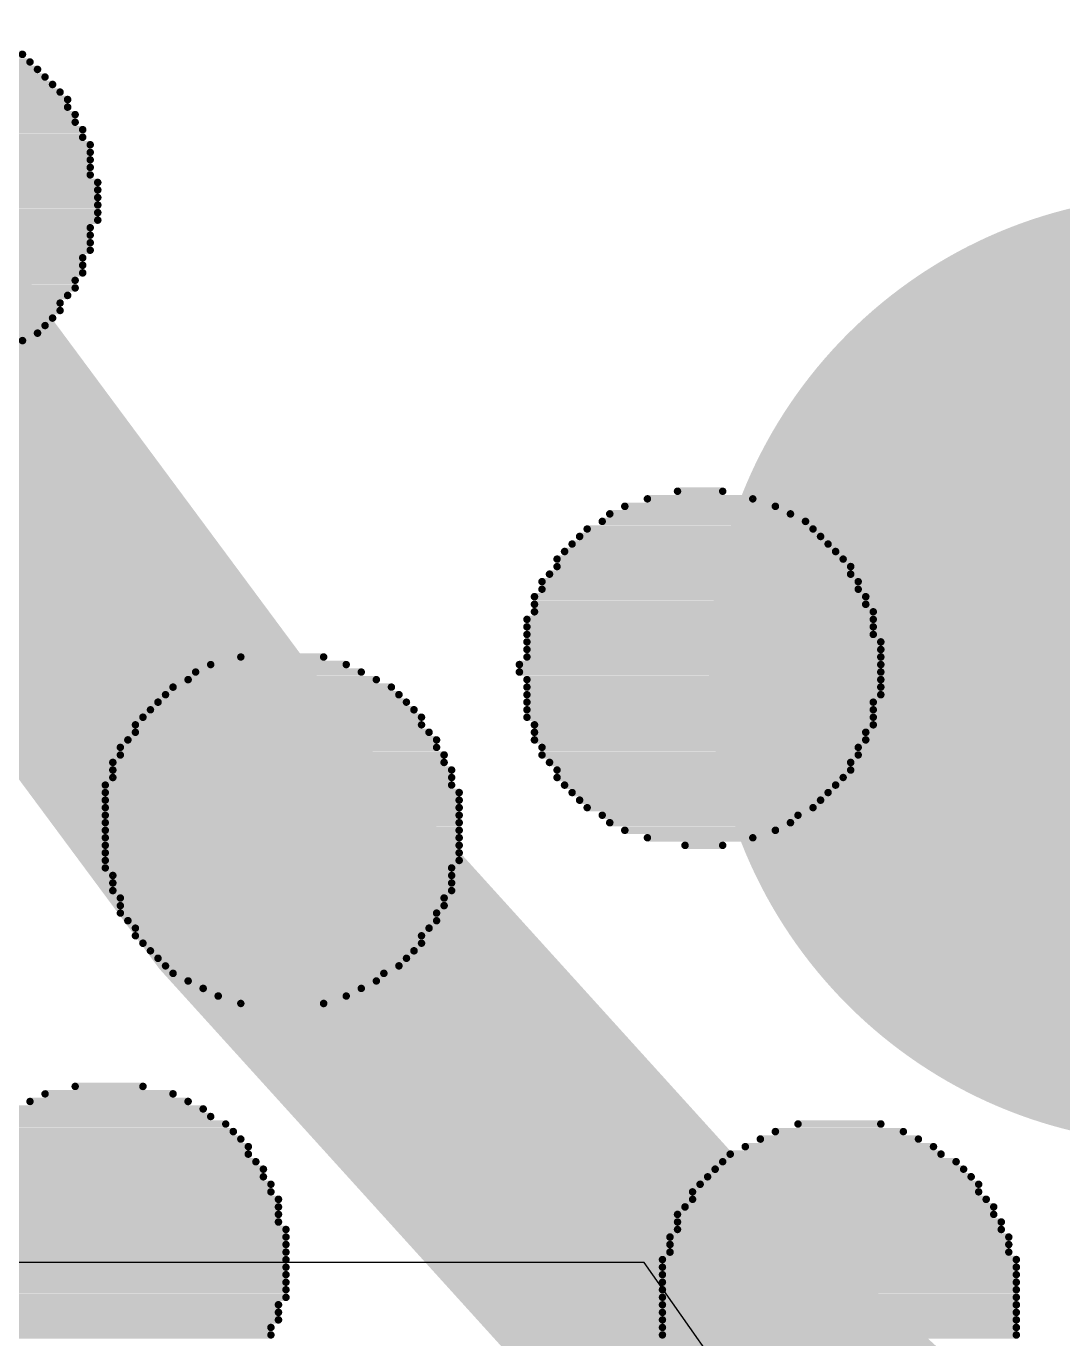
# Model space of a CAD drawing. Header units: inches. Extents: x 0 to 5455, y -5 to 5444.
# Drawn here: x 16.924 to 17.799, y 30.436 to 31.542 of the extents above; entities that cross this region are included whole.
import ezdxf

# ---------------------------------------------------------------- set-up
doc = ezdxf.new("R2010")
doc.units = ezdxf.units.IN
for name, color, linetype in [('Bottom Layer', 5, 'Continuous'), ('Bottom Overlay', 54, 'Continuous'), ('PCBD Notes', 76, 'Continuous'), ('Top Layer', 1, 'Continuous'), ('Via Holes', 16, 'Continuous')]:
    doc.layers.add(name, color=color, linetype=linetype)

# ---------------------------------------------------------------- blocks, each defined once
blk = doc.blocks.new('FIDUCIAL_IPC_7351A_31')
at = {"layer": 'PCBD Notes'}
blk.add_lwpolyline([(5, 0, 0.254, 0.254, 1), (-5, 0, 0.254, 0.254, 1)], format="xyseb", close=True, dxfattribs=at)
blk = doc.blocks.new('5394DE47_A0E8_4329_8464_7791B7C19310_33')
at = {"layer": 'Bottom Overlay'}
for points in [[(4.383, -1.483, 0.00635, 0.00635, 0), (4.0846, -1.483, 0.00635, 0.00635, 0)], [(4.9863, -1.483, 0.00635, 0.00635, 0), (4.7132, -1.483, 0.00635, 0.00635, 0)], [(4.383, -1.4893, 0.00635, 0.00635, 0), (4.0846, -1.4893, 0.00635, 0.00635, 0)], [(4.383, -1.4957, 0.00635, 0.00635, 0), (4.0846, -1.4957, 0.00635, 0.00635, 0)], [(4.9926, -1.4957, 0.00635, 0.00635, 0), (4.7069, -1.4957, 0.00635, 0.00635, 0)], [(4.9926, -1.4893, 0.00635, 0.00635, 0), (4.7132, -1.4893, 0.00635, 0.00635, 0)], [(4.383, -1.502, 0.00635, 0.00635, 0), (4.0846, -1.502, 0.00635, 0.00635, 0)], [(4.9926, -1.502, 0.00635, 0.00635, 0), (4.7069, -1.502, 0.00635, 0.00635, 0)], [(4.383, -1.5084, 0.00635, 0.00635, 0), (4.0846, -1.5084, 0.00635, 0.00635, 0)], [(4.383, -1.5147, 0.00635, 0.00635, 0), (4.0846, -1.5147, 0.00635, 0.00635, 0)], [(4.999, -1.5147, 0.00635, 0.00635, 0), (4.7005, -1.5147, 0.00635, 0.00635, 0)], [(4.9926, -1.5084, 0.00635, 0.00635, 0), (4.7069, -1.5084, 0.00635, 0.00635, 0)], [(4.383, -1.5211, 0.00635, 0.00635, 0), (4.0846, -1.5211, 0.00635, 0.00635, 0)], [(4.383, -1.5274, 0.00635, 0.00635, 0), (4.0846, -1.5274, 0.00635, 0.00635, 0)], [(4.999, -1.5211, 0.00635, 0.00635, 0), (4.7005, -1.5211, 0.00635, 0.00635, 0)], [(4.999, -1.5274, 0.00635, 0.00635, 0), (4.7005, -1.5274, 0.00635, 0.00635, 0)], [(4.383, -1.5338, 0.00635, 0.00635, 0), (4.0846, -1.5338, 0.00635, 0.00635, 0)], [(4.383, -1.5401, 0.00635, 0.00635, 0), (4.0846, -1.5401, 0.00635, 0.00635, 0)], [(4.999, -1.5338, 0.00635, 0.00635, 0), (4.7005, -1.5338, 0.00635, 0.00635, 0)], [(4.999, -1.5401, 0.00635, 0.00635, 0), (4.7005, -1.5401, 0.00635, 0.00635, 0)], [(4.383, -1.5465, 0.00635, 0.00635, 0), (4.0846, -1.5465, 0.00635, 0.00635, 0)], [(4.999, -1.5465, 0.00635, 0.00635, 0), (4.7005, -1.5465, 0.00635, 0.00635, 0)], [(4.3767, -1.5528, 0.00635, 0.00635, 0), (4.0909, -1.5528, 0.00635, 0.00635, 0)], [(4.3767, -1.5592, 0.00635, 0.00635, 0), (4.0909, -1.5592, 0.00635, 0.00635, 0)], [(4.999, -1.5528, 0.00635, 0.00635, 0), (4.7005, -1.5528, 0.00635, 0.00635, 0)], [(4.999, -1.5592, 0.00635, 0.00635, 0), (4.7005, -1.5592, 0.00635, 0.00635, 0)], [(4.3767, -1.5655, 0.00635, 0.00635, 0), (4.0909, -1.5655, 0.00635, 0.00635, 0)], [(4.3703, -1.5719, 0.00635, 0.00635, 0), (4.0973, -1.5719, 0.00635, 0.00635, 0)], [(4.999, -1.5655, 0.00635, 0.00635, 0), (4.7005, -1.5655, 0.00635, 0.00635, 0)], [(4.999, -1.5719, 0.00635, 0.00635, 0), (4.7005, -1.5719, 0.00635, 0.00635, 0)], [(4.3703, -1.5782, 0.00635, 0.00635, 0), (4.0973, -1.5782, 0.00635, 0.00635, 0)], [(4.3703, -1.5846, 0.00635, 0.00635, 0), (4.1036, -1.5846, 0.00635, 0.00635, 0)], [(4.999, -1.5782, 0.00635, 0.00635, 0), (4.7069, -1.5782, 0.00635, 0.00635, 0)], [(4.9926, -1.5846, 0.00635, 0.00635, 0), (4.7069, -1.5846, 0.00635, 0.00635, 0)], [(4.364, -1.5909, 0.00635, 0.00635, 0), (4.1036, -1.5909, 0.00635, 0.00635, 0)], [(4.9926, -1.5909, 0.00635, 0.00635, 0), (4.7069, -1.5909, 0.00635, 0.00635, 0)], [(4.3576, -1.5973, 0.00635, 0.00635, 0), (4.11, -1.5973, 0.00635, 0.00635, 0)], [(4.3576, -1.6036, 0.00635, 0.00635, 0), (4.1163, -1.6036, 0.00635, 0.00635, 0)], [(4.9926, -1.5973, 0.00635, 0.00635, 0), (4.7069, -1.5973, 0.00635, 0.00635, 0)], [(4.9863, -1.6036, 0.00635, 0.00635, 0), (4.7132, -1.6036, 0.00635, 0.00635, 0)], [(4.3513, -1.61, 0.00635, 0.00635, 0), (4.1163, -1.61, 0.00635, 0.00635, 0)], [(4.3449, -1.6163, 0.00635, 0.00635, 0), (4.1227, -1.6163, 0.00635, 0.00635, 0)], [(4.9863, -1.61, 0.00635, 0.00635, 0), (4.7132, -1.61, 0.00635, 0.00635, 0)], [(4.9799, -1.6163, 0.00635, 0.00635, 0), (4.7196, -1.6163, 0.00635, 0.00635, 0)], [(4.3386, -1.6227, 0.00635, 0.00635, 0), (4.129, -1.6227, 0.00635, 0.00635, 0)], [(4.3322, -1.629, 0.00635, 0.00635, 0), (4.1354, -1.629, 0.00635, 0.00635, 0)], [(4.9799, -1.6227, 0.00635, 0.00635, 0), (4.7196, -1.6227, 0.00635, 0.00635, 0)], [(4.9736, -1.629, 0.00635, 0.00635, 0), (4.7259, -1.629, 0.00635, 0.00635, 0)], [(4.3259, -1.6354, 0.00635, 0.00635, 0), (4.1481, -1.6354, 0.00635, 0.00635, 0)], [(4.9736, -1.6354, 0.00635, 0.00635, 0), (4.7323, -1.6354, 0.00635, 0.00635, 0)], [(4.3132, -1.6417, 0.00635, 0.00635, 0), (4.1544, -1.6417, 0.00635, 0.00635, 0)], [(4.3005, -1.6481, 0.00635, 0.00635, 0), (4.1671, -1.6481, 0.00635, 0.00635, 0)], [(4.9672, -1.6417, 0.00635, 0.00635, 0), (4.7323, -1.6417, 0.00635, 0.00635, 0)], [(4.9609, -1.6481, 0.00635, 0.00635, 0), (4.7386, -1.6481, 0.00635, 0.00635, 0)], [(4.2878, -1.6544, 0.00635, 0.00635, 0), (4.1798, -1.6544, 0.00635, 0.00635, 0)], [(4.2687, -1.6608, 0.00635, 0.00635, 0), (4.1989, -1.6608, 0.00635, 0.00635, 0)], [(4.9545, -1.6544, 0.00635, 0.00635, 0), (4.745, -1.6544, 0.00635, 0.00635, 0)], [(4.9482, -1.6608, 0.00635, 0.00635, 0), (4.7513, -1.6608, 0.00635, 0.00635, 0)], [(4.9355, -1.6671, 0.00635, 0.00635, 0), (4.764, -1.6671, 0.00635, 0.00635, 0)], [(4.9291, -1.6735, 0.00635, 0.00635, 0), (4.7704, -1.6735, 0.00635, 0.00635, 0)], [(4.9164, -1.6798, 0.00635, 0.00635, 0), (4.7831, -1.6798, 0.00635, 0.00635, 0)], [(4.9037, -1.6862, 0.00635, 0.00635, 0), (4.7958, -1.6862, 0.00635, 0.00635, 0)], [(4.8783, -1.6925, 0.00635, 0.00635, 0), (4.8212, -1.6925, 0.00635, 0.00635, 0)], [(4.7386, -1.7624, 0.00635, 0.00635, 0), (4.6688, -1.7624, 0.00635, 0.00635, 0)], [(4.7577, -1.7687, 0.00635, 0.00635, 0), (4.6497, -1.7687, 0.00635, 0.00635, 0)], [(4.7831, -1.7814, 0.00635, 0.00635, 0), (4.6243, -1.7814, 0.00635, 0.00635, 0)], [(4.7704, -1.7751, 0.00635, 0.00635, 0), (4.637, -1.7751, 0.00635, 0.00635, 0)], [(4.8021, -1.7941, 0.00635, 0.00635, 0), (4.6053, -1.7941, 0.00635, 0.00635, 0)], [(4.7958, -1.7878, 0.00635, 0.00635, 0), (4.618, -1.7878, 0.00635, 0.00635, 0)], [(4.8085, -1.8005, 0.00635, 0.00635, 0), (4.5989, -1.8005, 0.00635, 0.00635, 0)], [(4.8212, -1.8132, 0.00635, 0.00635, 0), (4.5862, -1.8132, 0.00635, 0.00635, 0)], [(4.8148, -1.8068, 0.00635, 0.00635, 0), (4.5926, -1.8068, 0.00635, 0.00635, 0)], [(4.8275, -1.8259, 0.00635, 0.00635, 0), (4.5799, -1.8259, 0.00635, 0.00635, 0)], [(4.8275, -1.8195, 0.00635, 0.00635, 0), (4.5862, -1.8195, 0.00635, 0.00635, 0)], [(4.8339, -1.8322, 0.00635, 0.00635, 0), (4.5735, -1.8322, 0.00635, 0.00635, 0)], [(4.8402, -1.8386, 0.00635, 0.00635, 0), (4.5735, -1.8386, 0.00635, 0.00635, 0)], [(4.8402, -1.8449, 0.00635, 0.00635, 0), (4.5672, -1.8449, 0.00635, 0.00635, 0)], [(4.8466, -1.8576, 0.00635, 0.00635, 0), (4.5608, -1.8576, 0.00635, 0.00635, 0)], [(4.8402, -1.8513, 0.00635, 0.00635, 0), (4.5672, -1.8513, 0.00635, 0.00635, 0)], [(4.8466, -1.864, 0.00635, 0.00635, 0), (4.5608, -1.864, 0.00635, 0.00635, 0)], [(4.8466, -1.8703, 0.00635, 0.00635, 0), (4.5608, -1.8703, 0.00635, 0.00635, 0)], [(4.8529, -1.883, 0.00635, 0.00635, 0), (4.5545, -1.883, 0.00635, 0.00635, 0)], [(4.8529, -1.8767, 0.00635, 0.00635, 0), (4.5608, -1.8767, 0.00635, 0.00635, 0)], [(4.8529, -1.8894, 0.00635, 0.00635, 0), (4.5545, -1.8894, 0.00635, 0.00635, 0)], [(4.3957, -1.9021, 0.00635, 0.00635, 0), (4.3068, -1.9021, 0.00635, 0.00635, 0)], [(4.364, -1.8957, 0.00635, 0.00635, 0), (4.3322, -1.8957, 0.00635, 0.00635, 0)], [(4.8529, -1.8957, 0.00635, 0.00635, 0), (4.5545, -1.8957, 0.00635, 0.00635, 0)], [(4.8529, -1.9021, 0.00635, 0.00635, 0), (4.5545, -1.9021, 0.00635, 0.00635, 0)], [(4.4275, -1.9148, 0.00635, 0.00635, 0), (4.2751, -1.9148, 0.00635, 0.00635, 0)], [(4.4148, -1.9084, 0.00635, 0.00635, 0), (4.2878, -1.9084, 0.00635, 0.00635, 0)], [(4.8529, -1.9084, 0.00635, 0.00635, 0), (4.5545, -1.9084, 0.00635, 0.00635, 0)], [(4.8529, -1.9148, 0.00635, 0.00635, 0), (4.5545, -1.9148, 0.00635, 0.00635, 0)], [(4.4465, -1.9275, 0.00635, 0.00635, 0), (4.256, -1.9275, 0.00635, 0.00635, 0)], [(4.4338, -1.9211, 0.00635, 0.00635, 0), (4.2687, -1.9211, 0.00635, 0.00635, 0)], [(4.8529, -1.9211, 0.00635, 0.00635, 0), (4.5545, -1.9211, 0.00635, 0.00635, 0)], [(4.8529, -1.9275, 0.00635, 0.00635, 0), (4.5545, -1.9275, 0.00635, 0.00635, 0)], [(4.4529, -1.9338, 0.00635, 0.00635, 0), (4.2497, -1.9338, 0.00635, 0.00635, 0)], [(4.8529, -1.9338, 0.00635, 0.00635, 0), (4.5545, -1.9338, 0.00635, 0.00635, 0)], [(4.4656, -1.9465, 0.00635, 0.00635, 0), (4.237, -1.9465, 0.00635, 0.00635, 0)], [(4.4592, -1.9402, 0.00635, 0.00635, 0), (4.2433, -1.9402, 0.00635, 0.00635, 0)], [(4.8529, -1.9402, 0.00635, 0.00635, 0), (4.5545, -1.9402, 0.00635, 0.00635, 0)], [(4.8529, -1.9465, 0.00635, 0.00635, 0), (4.5608, -1.9465, 0.00635, 0.00635, 0)], [(4.4719, -1.9592, 0.00635, 0.00635, 0), (4.2243, -1.9592, 0.00635, 0.00635, 0)], [(4.4719, -1.9529, 0.00635, 0.00635, 0), (4.2306, -1.9529, 0.00635, 0.00635, 0)], [(4.8466, -1.9529, 0.00635, 0.00635, 0), (4.5608, -1.9529, 0.00635, 0.00635, 0)], [(4.8466, -1.9592, 0.00635, 0.00635, 0), (4.5608, -1.9592, 0.00635, 0.00635, 0)], [(4.4846, -1.9719, 0.00635, 0.00635, 0), (4.2179, -1.9719, 0.00635, 0.00635, 0)], [(4.4783, -1.9656, 0.00635, 0.00635, 0), (4.2243, -1.9656, 0.00635, 0.00635, 0)], [(4.8466, -1.9656, 0.00635, 0.00635, 0), (4.5672, -1.9656, 0.00635, 0.00635, 0)], [(4.8402, -1.9719, 0.00635, 0.00635, 0), (4.5672, -1.9719, 0.00635, 0.00635, 0)], [(4.4846, -1.9783, 0.00635, 0.00635, 0), (4.2179, -1.9783, 0.00635, 0.00635, 0)], [(4.8402, -1.9783, 0.00635, 0.00635, 0), (4.5735, -1.9783, 0.00635, 0.00635, 0)], [(4.491, -1.9846, 0.00635, 0.00635, 0), (4.2116, -1.9846, 0.00635, 0.00635, 0)], [(4.491, -1.991, 0.00635, 0.00635, 0), (4.2116, -1.991, 0.00635, 0.00635, 0)], [(4.8339, -1.9846, 0.00635, 0.00635, 0), (4.5735, -1.9846, 0.00635, 0.00635, 0)], [(4.8275, -1.991, 0.00635, 0.00635, 0), (4.5799, -1.991, 0.00635, 0.00635, 0)], [(4.491, -1.9973, 0.00635, 0.00635, 0), (4.2052, -1.9973, 0.00635, 0.00635, 0)], [(4.4973, -2.0037, 0.00635, 0.00635, 0), (4.2052, -2.0037, 0.00635, 0.00635, 0)], [(4.8275, -1.9973, 0.00635, 0.00635, 0), (4.5862, -1.9973, 0.00635, 0.00635, 0)], [(4.8212, -2.0037, 0.00635, 0.00635, 0), (4.5862, -2.0037, 0.00635, 0.00635, 0)], [(4.4973, -2.01, 0.00635, 0.00635, 0), (4.2052, -2.01, 0.00635, 0.00635, 0)], [(4.4973, -2.0164, 0.00635, 0.00635, 0), (4.2052, -2.0164, 0.00635, 0.00635, 0)], [(4.8148, -2.01, 0.00635, 0.00635, 0), (4.5926, -2.01, 0.00635, 0.00635, 0)], [(4.8085, -2.0164, 0.00635, 0.00635, 0), (4.5989, -2.0164, 0.00635, 0.00635, 0)], [(4.4973, -2.0227, 0.00635, 0.00635, 0), (4.1989, -2.0227, 0.00635, 0.00635, 0)], [(4.8021, -2.0227, 0.00635, 0.00635, 0), (4.6053, -2.0227, 0.00635, 0.00635, 0)], [(4.4973, -2.0291, 0.00635, 0.00635, 0), (4.1989, -2.0291, 0.00635, 0.00635, 0)], [(4.4973, -2.0354, 0.00635, 0.00635, 0), (4.1989, -2.0354, 0.00635, 0.00635, 0)], [(4.7958, -2.0291, 0.00635, 0.00635, 0), (4.6116, -2.0291, 0.00635, 0.00635, 0)], [(4.7831, -2.0354, 0.00635, 0.00635, 0), (4.6243, -2.0354, 0.00635, 0.00635, 0)], [(4.5037, -2.0418, 0.00635, 0.00635, 0), (4.1989, -2.0418, 0.00635, 0.00635, 0)], [(4.5037, -2.0481, 0.00635, 0.00635, 0), (4.1989, -2.0481, 0.00635, 0.00635, 0)], [(4.7767, -2.0418, 0.00635, 0.00635, 0), (4.637, -2.0418, 0.00635, 0.00635, 0)], [(4.764, -2.0481, 0.00635, 0.00635, 0), (4.6497, -2.0481, 0.00635, 0.00635, 0)], [(4.4973, -2.0545, 0.00635, 0.00635, 0), (4.1989, -2.0545, 0.00635, 0.00635, 0)], [(4.4973, -2.0608, 0.00635, 0.00635, 0), (4.1989, -2.0608, 0.00635, 0.00635, 0)], [(4.7386, -2.0545, 0.00635, 0.00635, 0), (4.6688, -2.0545, 0.00635, 0.00635, 0)], [(4.4973, -2.0672, 0.00635, 0.00635, 0), (4.1989, -2.0672, 0.00635, 0.00635, 0)], [(4.4973, -2.0735, 0.00635, 0.00635, 0), (4.2052, -2.0735, 0.00635, 0.00635, 0)], [(4.4973, -2.0799, 0.00635, 0.00635, 0), (4.2052, -2.0799, 0.00635, 0.00635, 0)], [(4.4973, -2.0862, 0.00635, 0.00635, 0), (4.2052, -2.0862, 0.00635, 0.00635, 0)], [(4.491, -2.0926, 0.00635, 0.00635, 0), (4.2052, -2.0926, 0.00635, 0.00635, 0)], [(4.491, -2.0989, 0.00635, 0.00635, 0), (4.2116, -2.0989, 0.00635, 0.00635, 0)], [(4.491, -2.1053, 0.00635, 0.00635, 0), (4.2116, -2.1053, 0.00635, 0.00635, 0)], [(4.4846, -2.1116, 0.00635, 0.00635, 0), (4.2179, -2.1116, 0.00635, 0.00635, 0)], [(4.4846, -2.118, 0.00635, 0.00635, 0), (4.2179, -2.118, 0.00635, 0.00635, 0)], [(4.4783, -2.1243, 0.00635, 0.00635, 0), (4.2243, -2.1243, 0.00635, 0.00635, 0)], [(4.4719, -2.1307, 0.00635, 0.00635, 0), (4.2243, -2.1307, 0.00635, 0.00635, 0)], [(4.4719, -2.137, 0.00635, 0.00635, 0), (4.2306, -2.137, 0.00635, 0.00635, 0)], [(4.4656, -2.1434, 0.00635, 0.00635, 0), (4.237, -2.1434, 0.00635, 0.00635, 0)], [(4.4592, -2.1497, 0.00635, 0.00635, 0), (4.2433, -2.1497, 0.00635, 0.00635, 0)], [(4.4529, -2.1561, 0.00635, 0.00635, 0), (4.2497, -2.1561, 0.00635, 0.00635, 0)], [(4.4465, -2.1624, 0.00635, 0.00635, 0), (4.256, -2.1624, 0.00635, 0.00635, 0)], [(4.4338, -2.1688, 0.00635, 0.00635, 0), (4.2624, -2.1688, 0.00635, 0.00635, 0)], [(4.4275, -2.1751, 0.00635, 0.00635, 0), (4.2751, -2.1751, 0.00635, 0.00635, 0)], [(4.4148, -2.1815, 0.00635, 0.00635, 0), (4.2878, -2.1815, 0.00635, 0.00635, 0)], [(4.3957, -2.1878, 0.00635, 0.00635, 0), (4.3068, -2.1878, 0.00635, 0.00635, 0)], [(4.3703, -2.1942, 0.00635, 0.00635, 0), (4.3322, -2.1942, 0.00635, 0.00635, 0)], [(5.1006, -2.3212, 0.00635, 0.00635, 0), (4.9228, -2.3212, 0.00635, 0.00635, 0)], [(5.1196, -2.3339, 0.00635, 0.00635, 0), (4.9037, -2.3339, 0.00635, 0.00635, 0)], [(5.1133, -2.3275, 0.00635, 0.00635, 0), (4.9101, -2.3275, 0.00635, 0.00635, 0)], [(5.126, -2.3466, 0.00635, 0.00635, 0), (4.891, -2.3466, 0.00635, 0.00635, 0)], [(5.126, -2.3402, 0.00635, 0.00635, 0), (4.8974, -2.3402, 0.00635, 0.00635, 0)], [(5.1387, -2.3593, 0.00635, 0.00635, 0), (4.8847, -2.3593, 0.00635, 0.00635, 0)], [(5.1323, -2.3529, 0.00635, 0.00635, 0), (4.891, -2.3529, 0.00635, 0.00635, 0)], [(5.1387, -2.3656, 0.00635, 0.00635, 0), (4.8783, -2.3656, 0.00635, 0.00635, 0)], [(5.1514, -2.3783, 0.00635, 0.00635, 0), (4.872, -2.3783, 0.00635, 0.00635, 0)], [(5.145, -2.372, 0.00635, 0.00635, 0), (4.8783, -2.372, 0.00635, 0.00635, 0)], [(5.1514, -2.3847, 0.00635, 0.00635, 0), (4.872, -2.3847, 0.00635, 0.00635, 0)], [(5.1514, -2.391, 0.00635, 0.00635, 0), (4.872, -2.391, 0.00635, 0.00635, 0)], [(5.1577, -2.3974, 0.00635, 0.00635, 0), (4.8656, -2.3974, 0.00635, 0.00635, 0)], [(5.1577, -2.4037, 0.00635, 0.00635, 0), (4.8656, -2.4037, 0.00635, 0.00635, 0)], [(5.1577, -2.4101, 0.00635, 0.00635, 0), (4.8656, -2.4101, 0.00635, 0.00635, 0)], [(5.1577, -2.4228, 0.00635, 0.00635, 0), (4.8593, -2.4228, 0.00635, 0.00635, 0)], [(5.1577, -2.4164, 0.00635, 0.00635, 0), (4.8656, -2.4164, 0.00635, 0.00635, 0)], [(5.1641, -2.4291, 0.00635, 0.00635, 0), (4.8593, -2.4291, 0.00635, 0.00635, 0)], [(5.1641, -2.4355, 0.00635, 0.00635, 0), (4.8593, -2.4355, 0.00635, 0.00635, 0)], [(5.1641, -2.4418, 0.00635, 0.00635, 0), (4.8593, -2.4418, 0.00635, 0.00635, 0)], [(5.1641, -2.4482, 0.00635, 0.00635, 0), (4.8593, -2.4482, 0.00635, 0.00635, 0)], [(5.1641, -2.4545, 0.00635, 0.00635, 0), (4.8593, -2.4545, 0.00635, 0.00635, 0)], [(5.1577, -2.4609, 0.00635, 0.00635, 0), (4.8656, -2.4609, 0.00635, 0.00635, 0)], [(5.1577, -2.4672, 0.00635, 0.00635, 0), (4.8656, -2.4672, 0.00635, 0.00635, 0)], [(5.1577, -2.4736, 0.00635, 0.00635, 0), (4.8656, -2.4736, 0.00635, 0.00635, 0)], [(5.1577, -2.4799, 0.00635, 0.00635, 0), (4.8656, -2.4799, 0.00635, 0.00635, 0)], [(5.1514, -2.4863, 0.00635, 0.00635, 0), (4.8656, -2.4863, 0.00635, 0.00635, 0)], [(5.1514, -2.4926, 0.00635, 0.00635, 0), (4.872, -2.4926, 0.00635, 0.00635, 0)], [(5.1514, -2.499, 0.00635, 0.00635, 0), (4.872, -2.499, 0.00635, 0.00635, 0)], [(5.145, -2.5053, 0.00635, 0.00635, 0), (4.8783, -2.5053, 0.00635, 0.00635, 0)], [(5.145, -2.5117, 0.00635, 0.00635, 0), (4.8783, -2.5117, 0.00635, 0.00635, 0)], [(5.1387, -2.518, 0.00635, 0.00635, 0), (4.8847, -2.518, 0.00635, 0.00635, 0)], [(5.1387, -2.5244, 0.00635, 0.00635, 0), (4.8847, -2.5244, 0.00635, 0.00635, 0)], [(5.1323, -2.5307, 0.00635, 0.00635, 0), (4.891, -2.5307, 0.00635, 0.00635, 0)], [(5.126, -2.5371, 0.00635, 0.00635, 0), (4.8974, -2.5371, 0.00635, 0.00635, 0)], [(5.1196, -2.5434, 0.00635, 0.00635, 0), (4.9037, -2.5434, 0.00635, 0.00635, 0)], [(5.1133, -2.5498, 0.00635, 0.00635, 0), (4.9101, -2.5498, 0.00635, 0.00635, 0)], [(5.1069, -2.5561, 0.00635, 0.00635, 0), (4.9164, -2.5561, 0.00635, 0.00635, 0)], [(5.1006, -2.5625, 0.00635, 0.00635, 0), (4.9228, -2.5625, 0.00635, 0.00635, 0)]]:
    blk.add_lwpolyline(points, format="xyseb", dxfattribs=at)
for points in [[(4.083, -1.483, 0.00317, 0.00317, 1), (4.0862, -1.483, 0.00317, 0.00317, 1)], [(4.3815, -1.483, 0.00317, 0.00317, 1), (4.3846, -1.483, 0.00317, 0.00317, 1)], [(4.7117, -1.483, 0.00317, 0.00317, 1), (4.7148, -1.483, 0.00317, 0.00317, 1)], [(4.083, -1.4893, 0.00317, 0.00317, 1), (4.0862, -1.4893, 0.00317, 0.00317, 1)], [(4.083, -1.4957, 0.00317, 0.00317, 1), (4.0862, -1.4957, 0.00317, 0.00317, 1)], [(4.3815, -1.4893, 0.00317, 0.00317, 1), (4.3846, -1.4893, 0.00317, 0.00317, 1)], [(4.3815, -1.4957, 0.00317, 0.00317, 1), (4.3846, -1.4957, 0.00317, 0.00317, 1)], [(4.7053, -1.4957, 0.00317, 0.00317, 1), (4.7085, -1.4957, 0.00317, 0.00317, 1)], [(4.7117, -1.4893, 0.00317, 0.00317, 1), (4.7148, -1.4893, 0.00317, 0.00317, 1)], [(4.083, -1.502, 0.00317, 0.00317, 1), (4.0862, -1.502, 0.00317, 0.00317, 1)], [(4.3815, -1.502, 0.00317, 0.00317, 1), (4.3846, -1.502, 0.00317, 0.00317, 1)], [(4.7053, -1.502, 0.00317, 0.00317, 1), (4.7085, -1.502, 0.00317, 0.00317, 1)], [(4.083, -1.5084, 0.00317, 0.00317, 1), (4.0862, -1.5084, 0.00317, 0.00317, 1)], [(4.083, -1.5147, 0.00317, 0.00317, 1), (4.0862, -1.5147, 0.00317, 0.00317, 1)], [(4.3815, -1.5084, 0.00317, 0.00317, 1), (4.3846, -1.5084, 0.00317, 0.00317, 1)], [(4.3815, -1.5147, 0.00317, 0.00317, 1), (4.3846, -1.5147, 0.00317, 0.00317, 1)], [(4.699, -1.5147, 0.00317, 0.00317, 1), (4.7021, -1.5147, 0.00317, 0.00317, 1)], [(4.7053, -1.5084, 0.00317, 0.00317, 1), (4.7085, -1.5084, 0.00317, 0.00317, 1)], [(4.083, -1.5211, 0.00317, 0.00317, 1), (4.0862, -1.5211, 0.00317, 0.00317, 1)], [(4.083, -1.5274, 0.00317, 0.00317, 1), (4.0862, -1.5274, 0.00317, 0.00317, 1)], [(4.3815, -1.5211, 0.00317, 0.00317, 1), (4.3846, -1.5211, 0.00317, 0.00317, 1)], [(4.3815, -1.5274, 0.00317, 0.00317, 1), (4.3846, -1.5274, 0.00317, 0.00317, 1)], [(4.699, -1.5211, 0.00317, 0.00317, 1), (4.7021, -1.5211, 0.00317, 0.00317, 1)], [(4.699, -1.5274, 0.00317, 0.00317, 1), (4.7021, -1.5274, 0.00317, 0.00317, 1)], [(4.083, -1.5338, 0.00317, 0.00317, 1), (4.0862, -1.5338, 0.00317, 0.00317, 1)], [(4.083, -1.5401, 0.00317, 0.00317, 1), (4.0862, -1.5401, 0.00317, 0.00317, 1)], [(4.3815, -1.5338, 0.00317, 0.00317, 1), (4.3846, -1.5338, 0.00317, 0.00317, 1)], [(4.3815, -1.5401, 0.00317, 0.00317, 1), (4.3846, -1.5401, 0.00317, 0.00317, 1)], [(4.699, -1.5338, 0.00317, 0.00317, 1), (4.7021, -1.5338, 0.00317, 0.00317, 1)], [(4.699, -1.5401, 0.00317, 0.00317, 1), (4.7021, -1.5401, 0.00317, 0.00317, 1)], [(4.083, -1.5465, 0.00317, 0.00317, 1), (4.0862, -1.5465, 0.00317, 0.00317, 1)], [(4.3815, -1.5465, 0.00317, 0.00317, 1), (4.3846, -1.5465, 0.00317, 0.00317, 1)], [(4.699, -1.5465, 0.00317, 0.00317, 1), (4.7021, -1.5465, 0.00317, 0.00317, 1)], [(4.0894, -1.5528, 0.00317, 0.00317, 1), (4.0925, -1.5528, 0.00317, 0.00317, 1)], [(4.0894, -1.5592, 0.00317, 0.00317, 1), (4.0925, -1.5592, 0.00317, 0.00317, 1)], [(4.3751, -1.5528, 0.00317, 0.00317, 1), (4.3783, -1.5528, 0.00317, 0.00317, 1)], [(4.3751, -1.5592, 0.00317, 0.00317, 1), (4.3783, -1.5592, 0.00317, 0.00317, 1)], [(4.699, -1.5528, 0.00317, 0.00317, 1), (4.7021, -1.5528, 0.00317, 0.00317, 1)], [(4.699, -1.5592, 0.00317, 0.00317, 1), (4.7021, -1.5592, 0.00317, 0.00317, 1)], [(4.0894, -1.5655, 0.00317, 0.00317, 1), (4.0925, -1.5655, 0.00317, 0.00317, 1)], [(4.0957, -1.5719, 0.00317, 0.00317, 1), (4.0989, -1.5719, 0.00317, 0.00317, 1)], [(4.3688, -1.5719, 0.00317, 0.00317, 1), (4.3719, -1.5719, 0.00317, 0.00317, 1)], [(4.3751, -1.5655, 0.00317, 0.00317, 1), (4.3783, -1.5655, 0.00317, 0.00317, 1)], [(4.699, -1.5655, 0.00317, 0.00317, 1), (4.7021, -1.5655, 0.00317, 0.00317, 1)], [(4.699, -1.5719, 0.00317, 0.00317, 1), (4.7021, -1.5719, 0.00317, 0.00317, 1)], [(4.0957, -1.5782, 0.00317, 0.00317, 1), (4.0989, -1.5782, 0.00317, 0.00317, 1)], [(4.1021, -1.5846, 0.00317, 0.00317, 1), (4.1052, -1.5846, 0.00317, 0.00317, 1)], [(4.3688, -1.5782, 0.00317, 0.00317, 1), (4.3719, -1.5782, 0.00317, 0.00317, 1)], [(4.3688, -1.5846, 0.00317, 0.00317, 1), (4.3719, -1.5846, 0.00317, 0.00317, 1)], [(4.7053, -1.5782, 0.00317, 0.00317, 1), (4.7085, -1.5782, 0.00317, 0.00317, 1)], [(4.7053, -1.5846, 0.00317, 0.00317, 1), (4.7085, -1.5846, 0.00317, 0.00317, 1)], [(4.1021, -1.5909, 0.00317, 0.00317, 1), (4.1052, -1.5909, 0.00317, 0.00317, 1)], [(4.3624, -1.5909, 0.00317, 0.00317, 1), (4.3656, -1.5909, 0.00317, 0.00317, 1)], [(4.7053, -1.5909, 0.00317, 0.00317, 1), (4.7085, -1.5909, 0.00317, 0.00317, 1)], [(4.1084, -1.5973, 0.00317, 0.00317, 1), (4.1116, -1.5973, 0.00317, 0.00317, 1)], [(4.1148, -1.6036, 0.00317, 0.00317, 1), (4.1179, -1.6036, 0.00317, 0.00317, 1)], [(4.3561, -1.5973, 0.00317, 0.00317, 1), (4.3592, -1.5973, 0.00317, 0.00317, 1)], [(4.3561, -1.6036, 0.00317, 0.00317, 1), (4.3592, -1.6036, 0.00317, 0.00317, 1)], [(4.7053, -1.5973, 0.00317, 0.00317, 1), (4.7085, -1.5973, 0.00317, 0.00317, 1)], [(4.7117, -1.6036, 0.00317, 0.00317, 1), (4.7148, -1.6036, 0.00317, 0.00317, 1)], [(4.1148, -1.61, 0.00317, 0.00317, 1), (4.1179, -1.61, 0.00317, 0.00317, 1)], [(4.1211, -1.6163, 0.00317, 0.00317, 1), (4.1243, -1.6163, 0.00317, 0.00317, 1)], [(4.3434, -1.6163, 0.00317, 0.00317, 1), (4.3465, -1.6163, 0.00317, 0.00317, 1)], [(4.3497, -1.61, 0.00317, 0.00317, 1), (4.3529, -1.61, 0.00317, 0.00317, 1)], [(4.7117, -1.61, 0.00317, 0.00317, 1), (4.7148, -1.61, 0.00317, 0.00317, 1)], [(4.718, -1.6163, 0.00317, 0.00317, 1), (4.7212, -1.6163, 0.00317, 0.00317, 1)], [(4.1275, -1.6227, 0.00317, 0.00317, 1), (4.1306, -1.6227, 0.00317, 0.00317, 1)], [(4.1338, -1.629, 0.00317, 0.00317, 1), (4.137, -1.629, 0.00317, 0.00317, 1)], [(4.3307, -1.629, 0.00317, 0.00317, 1), (4.3338, -1.629, 0.00317, 0.00317, 1)], [(4.337, -1.6227, 0.00317, 0.00317, 1), (4.3402, -1.6227, 0.00317, 0.00317, 1)], [(4.718, -1.6227, 0.00317, 0.00317, 1), (4.7212, -1.6227, 0.00317, 0.00317, 1)], [(4.7244, -1.629, 0.00317, 0.00317, 1), (4.7275, -1.629, 0.00317, 0.00317, 1)], [(4.1465, -1.6354, 0.00317, 0.00317, 1), (4.1497, -1.6354, 0.00317, 0.00317, 1)], [(4.3243, -1.6354, 0.00317, 0.00317, 1), (4.3275, -1.6354, 0.00317, 0.00317, 1)], [(4.7307, -1.6354, 0.00317, 0.00317, 1), (4.7339, -1.6354, 0.00317, 0.00317, 1)], [(4.1529, -1.6417, 0.00317, 0.00317, 1), (4.156, -1.6417, 0.00317, 0.00317, 1)], [(4.1656, -1.6481, 0.00317, 0.00317, 1), (4.1687, -1.6481, 0.00317, 0.00317, 1)], [(4.2989, -1.6481, 0.00317, 0.00317, 1), (4.3021, -1.6481, 0.00317, 0.00317, 1)], [(4.3116, -1.6417, 0.00317, 0.00317, 1), (4.3148, -1.6417, 0.00317, 0.00317, 1)], [(4.7307, -1.6417, 0.00317, 0.00317, 1), (4.7339, -1.6417, 0.00317, 0.00317, 1)], [(4.7371, -1.6481, 0.00317, 0.00317, 1), (4.7402, -1.6481, 0.00317, 0.00317, 1)], [(4.1783, -1.6544, 0.00317, 0.00317, 1), (4.1814, -1.6544, 0.00317, 0.00317, 1)], [(4.1973, -1.6608, 0.00317, 0.00317, 1), (4.2005, -1.6608, 0.00317, 0.00317, 1)], [(4.2672, -1.6608, 0.00317, 0.00317, 1), (4.2703, -1.6608, 0.00317, 0.00317, 1)], [(4.2862, -1.6544, 0.00317, 0.00317, 1), (4.2894, -1.6544, 0.00317, 0.00317, 1)], [(4.7434, -1.6544, 0.00317, 0.00317, 1), (4.7466, -1.6544, 0.00317, 0.00317, 1)], [(4.7498, -1.6608, 0.00317, 0.00317, 1), (4.7529, -1.6608, 0.00317, 0.00317, 1)], [(4.7625, -1.6671, 0.00317, 0.00317, 1), (4.7656, -1.6671, 0.00317, 0.00317, 1)], [(4.7688, -1.6735, 0.00317, 0.00317, 1), (4.772, -1.6735, 0.00317, 0.00317, 1)], [(4.7815, -1.6798, 0.00317, 0.00317, 1), (4.7847, -1.6798, 0.00317, 0.00317, 1)], [(4.9149, -1.6798, 0.00317, 0.00317, 1), (4.918, -1.6798, 0.00317, 0.00317, 1)], [(4.7942, -1.6862, 0.00317, 0.00317, 1), (4.7974, -1.6862, 0.00317, 0.00317, 1)], [(4.8196, -1.6925, 0.00317, 0.00317, 1), (4.8228, -1.6925, 0.00317, 0.00317, 1)], [(4.8768, -1.6925, 0.00317, 0.00317, 1), (4.8799, -1.6925, 0.00317, 0.00317, 1)], [(4.9022, -1.6862, 0.00317, 0.00317, 1), (4.9053, -1.6862, 0.00317, 0.00317, 1)], [(4.6672, -1.7624, 0.00317, 0.00317, 1), (4.6704, -1.7624, 0.00317, 0.00317, 1)], [(4.7371, -1.7624, 0.00317, 0.00317, 1), (4.7402, -1.7624, 0.00317, 0.00317, 1)], [(4.6482, -1.7687, 0.00317, 0.00317, 1), (4.6513, -1.7687, 0.00317, 0.00317, 1)], [(4.7561, -1.7687, 0.00317, 0.00317, 1), (4.7593, -1.7687, 0.00317, 0.00317, 1)], [(4.6228, -1.7814, 0.00317, 0.00317, 1), (4.6259, -1.7814, 0.00317, 0.00317, 1)], [(4.6355, -1.7751, 0.00317, 0.00317, 1), (4.6386, -1.7751, 0.00317, 0.00317, 1)], [(4.7688, -1.7751, 0.00317, 0.00317, 1), (4.772, -1.7751, 0.00317, 0.00317, 1)], [(4.7815, -1.7814, 0.00317, 0.00317, 1), (4.7847, -1.7814, 0.00317, 0.00317, 1)], [(4.6037, -1.7941, 0.00317, 0.00317, 1), (4.6069, -1.7941, 0.00317, 0.00317, 1)], [(4.6164, -1.7878, 0.00317, 0.00317, 1), (4.6196, -1.7878, 0.00317, 0.00317, 1)], [(4.7942, -1.7878, 0.00317, 0.00317, 1), (4.7974, -1.7878, 0.00317, 0.00317, 1)], [(4.8006, -1.7941, 0.00317, 0.00317, 1), (4.8037, -1.7941, 0.00317, 0.00317, 1)], [(4.5974, -1.8005, 0.00317, 0.00317, 1), (4.6005, -1.8005, 0.00317, 0.00317, 1)], [(4.8069, -1.8005, 0.00317, 0.00317, 1), (4.8101, -1.8005, 0.00317, 0.00317, 1)], [(4.5847, -1.8132, 0.00317, 0.00317, 1), (4.5878, -1.8132, 0.00317, 0.00317, 1)], [(4.591, -1.8068, 0.00317, 0.00317, 1), (4.5942, -1.8068, 0.00317, 0.00317, 1)], [(4.8133, -1.8068, 0.00317, 0.00317, 1), (4.8164, -1.8068, 0.00317, 0.00317, 1)], [(4.8196, -1.8132, 0.00317, 0.00317, 1), (4.8228, -1.8132, 0.00317, 0.00317, 1)], [(4.5783, -1.8259, 0.00317, 0.00317, 1), (4.5815, -1.8259, 0.00317, 0.00317, 1)], [(4.5847, -1.8195, 0.00317, 0.00317, 1), (4.5878, -1.8195, 0.00317, 0.00317, 1)], [(4.826, -1.8195, 0.00317, 0.00317, 1), (4.8291, -1.8195, 0.00317, 0.00317, 1)], [(4.826, -1.8259, 0.00317, 0.00317, 1), (4.8291, -1.8259, 0.00317, 0.00317, 1)], [(4.572, -1.8322, 0.00317, 0.00317, 1), (4.5751, -1.8322, 0.00317, 0.00317, 1)], [(4.572, -1.8386, 0.00317, 0.00317, 1), (4.5751, -1.8386, 0.00317, 0.00317, 1)], [(4.8323, -1.8322, 0.00317, 0.00317, 1), (4.8355, -1.8322, 0.00317, 0.00317, 1)], [(4.8387, -1.8386, 0.00317, 0.00317, 1), (4.8418, -1.8386, 0.00317, 0.00317, 1)], [(4.5656, -1.8449, 0.00317, 0.00317, 1), (4.5688, -1.8449, 0.00317, 0.00317, 1)], [(4.8387, -1.8449, 0.00317, 0.00317, 1), (4.8418, -1.8449, 0.00317, 0.00317, 1)], [(4.5593, -1.8576, 0.00317, 0.00317, 1), (4.5624, -1.8576, 0.00317, 0.00317, 1)], [(4.5656, -1.8513, 0.00317, 0.00317, 1), (4.5688, -1.8513, 0.00317, 0.00317, 1)], [(4.8387, -1.8513, 0.00317, 0.00317, 1), (4.8418, -1.8513, 0.00317, 0.00317, 1)], [(4.845, -1.8576, 0.00317, 0.00317, 1), (4.8482, -1.8576, 0.00317, 0.00317, 1)], [(4.5593, -1.864, 0.00317, 0.00317, 1), (4.5624, -1.864, 0.00317, 0.00317, 1)], [(4.5593, -1.8703, 0.00317, 0.00317, 1), (4.5624, -1.8703, 0.00317, 0.00317, 1)], [(4.845, -1.864, 0.00317, 0.00317, 1), (4.8482, -1.864, 0.00317, 0.00317, 1)], [(4.845, -1.8703, 0.00317, 0.00317, 1), (4.8482, -1.8703, 0.00317, 0.00317, 1)], [(4.5529, -1.883, 0.00317, 0.00317, 1), (4.5561, -1.883, 0.00317, 0.00317, 1)], [(4.5593, -1.8767, 0.00317, 0.00317, 1), (4.5624, -1.8767, 0.00317, 0.00317, 1)], [(4.8514, -1.8767, 0.00317, 0.00317, 1), (4.8545, -1.8767, 0.00317, 0.00317, 1)], [(4.8514, -1.883, 0.00317, 0.00317, 1), (4.8545, -1.883, 0.00317, 0.00317, 1)], [(4.5529, -1.8894, 0.00317, 0.00317, 1), (4.5561, -1.8894, 0.00317, 0.00317, 1)], [(4.8514, -1.8894, 0.00317, 0.00317, 1), (4.8545, -1.8894, 0.00317, 0.00317, 1)], [(4.3053, -1.9021, 0.00317, 0.00317, 1), (4.3084, -1.9021, 0.00317, 0.00317, 1)], [(4.3307, -1.8957, 0.00317, 0.00317, 1), (4.3338, -1.8957, 0.00317, 0.00317, 1)], [(4.3624, -1.8957, 0.00317, 0.00317, 1), (4.3656, -1.8957, 0.00317, 0.00317, 1)], [(4.3942, -1.9021, 0.00317, 0.00317, 1), (4.3973, -1.9021, 0.00317, 0.00317, 1)], [(4.5529, -1.8957, 0.00317, 0.00317, 1), (4.5561, -1.8957, 0.00317, 0.00317, 1)], [(4.5529, -1.9021, 0.00317, 0.00317, 1), (4.5561, -1.9021, 0.00317, 0.00317, 1)], [(4.8514, -1.8957, 0.00317, 0.00317, 1), (4.8545, -1.8957, 0.00317, 0.00317, 1)], [(4.8514, -1.9021, 0.00317, 0.00317, 1), (4.8545, -1.9021, 0.00317, 0.00317, 1)], [(4.2735, -1.9148, 0.00317, 0.00317, 1), (4.2767, -1.9148, 0.00317, 0.00317, 1)], [(4.2862, -1.9084, 0.00317, 0.00317, 1), (4.2894, -1.9084, 0.00317, 0.00317, 1)], [(4.4132, -1.9084, 0.00317, 0.00317, 1), (4.4164, -1.9084, 0.00317, 0.00317, 1)], [(4.4259, -1.9148, 0.00317, 0.00317, 1), (4.4291, -1.9148, 0.00317, 0.00317, 1)], [(4.5529, -1.9084, 0.00317, 0.00317, 1), (4.5561, -1.9084, 0.00317, 0.00317, 1)], [(4.5529, -1.9148, 0.00317, 0.00317, 1), (4.5561, -1.9148, 0.00317, 0.00317, 1)], [(4.8514, -1.9084, 0.00317, 0.00317, 1), (4.8545, -1.9084, 0.00317, 0.00317, 1)], [(4.8514, -1.9148, 0.00317, 0.00317, 1), (4.8545, -1.9148, 0.00317, 0.00317, 1)], [(4.2545, -1.9275, 0.00317, 0.00317, 1), (4.2576, -1.9275, 0.00317, 0.00317, 1)], [(4.2672, -1.9211, 0.00317, 0.00317, 1), (4.2703, -1.9211, 0.00317, 0.00317, 1)], [(4.4323, -1.9211, 0.00317, 0.00317, 1), (4.4354, -1.9211, 0.00317, 0.00317, 1)], [(4.445, -1.9275, 0.00317, 0.00317, 1), (4.4481, -1.9275, 0.00317, 0.00317, 1)], [(4.5529, -1.9211, 0.00317, 0.00317, 1), (4.5561, -1.9211, 0.00317, 0.00317, 1)], [(4.5529, -1.9275, 0.00317, 0.00317, 1), (4.5561, -1.9275, 0.00317, 0.00317, 1)], [(4.8514, -1.9211, 0.00317, 0.00317, 1), (4.8545, -1.9211, 0.00317, 0.00317, 1)], [(4.8514, -1.9275, 0.00317, 0.00317, 1), (4.8545, -1.9275, 0.00317, 0.00317, 1)], [(4.2481, -1.9338, 0.00317, 0.00317, 1), (4.2513, -1.9338, 0.00317, 0.00317, 1)], [(4.4513, -1.9338, 0.00317, 0.00317, 1), (4.4545, -1.9338, 0.00317, 0.00317, 1)], [(4.5529, -1.9338, 0.00317, 0.00317, 1), (4.5561, -1.9338, 0.00317, 0.00317, 1)], [(4.8514, -1.9338, 0.00317, 0.00317, 1), (4.8545, -1.9338, 0.00317, 0.00317, 1)], [(4.2354, -1.9465, 0.00317, 0.00317, 1), (4.2386, -1.9465, 0.00317, 0.00317, 1)], [(4.2418, -1.9402, 0.00317, 0.00317, 1), (4.2449, -1.9402, 0.00317, 0.00317, 1)], [(4.4577, -1.9402, 0.00317, 0.00317, 1), (4.4608, -1.9402, 0.00317, 0.00317, 1)], [(4.464, -1.9465, 0.00317, 0.00317, 1), (4.4672, -1.9465, 0.00317, 0.00317, 1)], [(4.5529, -1.9402, 0.00317, 0.00317, 1), (4.5561, -1.9402, 0.00317, 0.00317, 1)], [(4.5593, -1.9465, 0.00317, 0.00317, 1), (4.5624, -1.9465, 0.00317, 0.00317, 1)], [(4.8514, -1.9402, 0.00317, 0.00317, 1), (4.8545, -1.9402, 0.00317, 0.00317, 1)], [(4.8514, -1.9465, 0.00317, 0.00317, 1), (4.8545, -1.9465, 0.00317, 0.00317, 1)], [(4.2227, -1.9592, 0.00317, 0.00317, 1), (4.2259, -1.9592, 0.00317, 0.00317, 1)], [(4.2291, -1.9529, 0.00317, 0.00317, 1), (4.2322, -1.9529, 0.00317, 0.00317, 1)], [(4.4704, -1.9529, 0.00317, 0.00317, 1), (4.4735, -1.9529, 0.00317, 0.00317, 1)], [(4.4704, -1.9592, 0.00317, 0.00317, 1), (4.4735, -1.9592, 0.00317, 0.00317, 1)], [(4.5593, -1.9529, 0.00317, 0.00317, 1), (4.5624, -1.9529, 0.00317, 0.00317, 1)], [(4.5593, -1.9592, 0.00317, 0.00317, 1), (4.5624, -1.9592, 0.00317, 0.00317, 1)], [(4.845, -1.9529, 0.00317, 0.00317, 1), (4.8482, -1.9529, 0.00317, 0.00317, 1)], [(4.845, -1.9592, 0.00317, 0.00317, 1), (4.8482, -1.9592, 0.00317, 0.00317, 1)], [(4.2164, -1.9719, 0.00317, 0.00317, 1), (4.2195, -1.9719, 0.00317, 0.00317, 1)], [(4.2227, -1.9656, 0.00317, 0.00317, 1), (4.2259, -1.9656, 0.00317, 0.00317, 1)], [(4.4767, -1.9656, 0.00317, 0.00317, 1), (4.4799, -1.9656, 0.00317, 0.00317, 1)], [(4.4831, -1.9719, 0.00317, 0.00317, 1), (4.4862, -1.9719, 0.00317, 0.00317, 1)], [(4.5656, -1.9656, 0.00317, 0.00317, 1), (4.5688, -1.9656, 0.00317, 0.00317, 1)], [(4.5656, -1.9719, 0.00317, 0.00317, 1), (4.5688, -1.9719, 0.00317, 0.00317, 1)], [(4.8387, -1.9719, 0.00317, 0.00317, 1), (4.8418, -1.9719, 0.00317, 0.00317, 1)], [(4.845, -1.9656, 0.00317, 0.00317, 1), (4.8482, -1.9656, 0.00317, 0.00317, 1)], [(4.2164, -1.9783, 0.00317, 0.00317, 1), (4.2195, -1.9783, 0.00317, 0.00317, 1)], [(4.4831, -1.9783, 0.00317, 0.00317, 1), (4.4862, -1.9783, 0.00317, 0.00317, 1)], [(4.572, -1.9783, 0.00317, 0.00317, 1), (4.5751, -1.9783, 0.00317, 0.00317, 1)], [(4.8387, -1.9783, 0.00317, 0.00317, 1), (4.8418, -1.9783, 0.00317, 0.00317, 1)], [(4.21, -1.9846, 0.00317, 0.00317, 1), (4.2132, -1.9846, 0.00317, 0.00317, 1)], [(4.21, -1.991, 0.00317, 0.00317, 1), (4.2132, -1.991, 0.00317, 0.00317, 1)], [(4.4894, -1.9846, 0.00317, 0.00317, 1), (4.4926, -1.9846, 0.00317, 0.00317, 1)], [(4.4894, -1.991, 0.00317, 0.00317, 1), (4.4926, -1.991, 0.00317, 0.00317, 1)], [(4.572, -1.9846, 0.00317, 0.00317, 1), (4.5751, -1.9846, 0.00317, 0.00317, 1)], [(4.5783, -1.991, 0.00317, 0.00317, 1), (4.5815, -1.991, 0.00317, 0.00317, 1)], [(4.826, -1.991, 0.00317, 0.00317, 1), (4.8291, -1.991, 0.00317, 0.00317, 1)], [(4.8323, -1.9846, 0.00317, 0.00317, 1), (4.8355, -1.9846, 0.00317, 0.00317, 1)], [(4.2037, -1.9973, 0.00317, 0.00317, 1), (4.2068, -1.9973, 0.00317, 0.00317, 1)], [(4.2037, -2.0037, 0.00317, 0.00317, 1), (4.2068, -2.0037, 0.00317, 0.00317, 1)], [(4.4894, -1.9973, 0.00317, 0.00317, 1), (4.4926, -1.9973, 0.00317, 0.00317, 1)], [(4.4958, -2.0037, 0.00317, 0.00317, 1), (4.4989, -2.0037, 0.00317, 0.00317, 1)], [(4.5847, -1.9973, 0.00317, 0.00317, 1), (4.5878, -1.9973, 0.00317, 0.00317, 1)], [(4.5847, -2.0037, 0.00317, 0.00317, 1), (4.5878, -2.0037, 0.00317, 0.00317, 1)], [(4.8196, -2.0037, 0.00317, 0.00317, 1), (4.8228, -2.0037, 0.00317, 0.00317, 1)], [(4.826, -1.9973, 0.00317, 0.00317, 1), (4.8291, -1.9973, 0.00317, 0.00317, 1)], [(4.2037, -2.01, 0.00317, 0.00317, 1), (4.2068, -2.01, 0.00317, 0.00317, 1)], [(4.2037, -2.0164, 0.00317, 0.00317, 1), (4.2068, -2.0164, 0.00317, 0.00317, 1)], [(4.4958, -2.01, 0.00317, 0.00317, 1), (4.4989, -2.01, 0.00317, 0.00317, 1)], [(4.4958, -2.0164, 0.00317, 0.00317, 1), (4.4989, -2.0164, 0.00317, 0.00317, 1)], [(4.591, -2.01, 0.00317, 0.00317, 1), (4.5942, -2.01, 0.00317, 0.00317, 1)], [(4.5974, -2.0164, 0.00317, 0.00317, 1), (4.6005, -2.0164, 0.00317, 0.00317, 1)], [(4.8069, -2.0164, 0.00317, 0.00317, 1), (4.8101, -2.0164, 0.00317, 0.00317, 1)], [(4.8133, -2.01, 0.00317, 0.00317, 1), (4.8164, -2.01, 0.00317, 0.00317, 1)], [(4.1973, -2.0227, 0.00317, 0.00317, 1), (4.2005, -2.0227, 0.00317, 0.00317, 1)], [(4.4958, -2.0227, 0.00317, 0.00317, 1), (4.4989, -2.0227, 0.00317, 0.00317, 1)], [(4.6037, -2.0227, 0.00317, 0.00317, 1), (4.6069, -2.0227, 0.00317, 0.00317, 1)], [(4.8006, -2.0227, 0.00317, 0.00317, 1), (4.8037, -2.0227, 0.00317, 0.00317, 1)], [(4.1973, -2.0291, 0.00317, 0.00317, 1), (4.2005, -2.0291, 0.00317, 0.00317, 1)], [(4.1973, -2.0354, 0.00317, 0.00317, 1), (4.2005, -2.0354, 0.00317, 0.00317, 1)], [(4.4958, -2.0291, 0.00317, 0.00317, 1), (4.4989, -2.0291, 0.00317, 0.00317, 1)], [(4.4958, -2.0354, 0.00317, 0.00317, 1), (4.4989, -2.0354, 0.00317, 0.00317, 1)], [(4.6101, -2.0291, 0.00317, 0.00317, 1), (4.6132, -2.0291, 0.00317, 0.00317, 1)], [(4.6228, -2.0354, 0.00317, 0.00317, 1), (4.6259, -2.0354, 0.00317, 0.00317, 1)], [(4.7815, -2.0354, 0.00317, 0.00317, 1), (4.7847, -2.0354, 0.00317, 0.00317, 1)], [(4.7942, -2.0291, 0.00317, 0.00317, 1), (4.7974, -2.0291, 0.00317, 0.00317, 1)], [(4.1973, -2.0418, 0.00317, 0.00317, 1), (4.2005, -2.0418, 0.00317, 0.00317, 1)], [(4.1973, -2.0481, 0.00317, 0.00317, 1), (4.2005, -2.0481, 0.00317, 0.00317, 1)], [(4.5021, -2.0418, 0.00317, 0.00317, 1), (4.5053, -2.0418, 0.00317, 0.00317, 1)], [(4.5021, -2.0481, 0.00317, 0.00317, 1), (4.5053, -2.0481, 0.00317, 0.00317, 1)], [(4.6355, -2.0418, 0.00317, 0.00317, 1), (4.6386, -2.0418, 0.00317, 0.00317, 1)], [(4.6482, -2.0481, 0.00317, 0.00317, 1), (4.6513, -2.0481, 0.00317, 0.00317, 1)], [(4.7625, -2.0481, 0.00317, 0.00317, 1), (4.7656, -2.0481, 0.00317, 0.00317, 1)], [(4.7752, -2.0418, 0.00317, 0.00317, 1), (4.7783, -2.0418, 0.00317, 0.00317, 1)], [(4.1973, -2.0545, 0.00317, 0.00317, 1), (4.2005, -2.0545, 0.00317, 0.00317, 1)], [(4.1973, -2.0608, 0.00317, 0.00317, 1), (4.2005, -2.0608, 0.00317, 0.00317, 1)], [(4.4958, -2.0545, 0.00317, 0.00317, 1), (4.4989, -2.0545, 0.00317, 0.00317, 1)], [(4.4958, -2.0608, 0.00317, 0.00317, 1), (4.4989, -2.0608, 0.00317, 0.00317, 1)], [(4.6672, -2.0545, 0.00317, 0.00317, 1), (4.6704, -2.0545, 0.00317, 0.00317, 1)], [(4.7371, -2.0545, 0.00317, 0.00317, 1), (4.7402, -2.0545, 0.00317, 0.00317, 1)], [(4.1973, -2.0672, 0.00317, 0.00317, 1), (4.2005, -2.0672, 0.00317, 0.00317, 1)], [(4.4958, -2.0672, 0.00317, 0.00317, 1), (4.4989, -2.0672, 0.00317, 0.00317, 1)], [(4.2037, -2.0735, 0.00317, 0.00317, 1), (4.2068, -2.0735, 0.00317, 0.00317, 1)], [(4.2037, -2.0799, 0.00317, 0.00317, 1), (4.2068, -2.0799, 0.00317, 0.00317, 1)], [(4.4958, -2.0735, 0.00317, 0.00317, 1), (4.4989, -2.0735, 0.00317, 0.00317, 1)], [(4.4958, -2.0799, 0.00317, 0.00317, 1), (4.4989, -2.0799, 0.00317, 0.00317, 1)], [(4.2037, -2.0862, 0.00317, 0.00317, 1), (4.2068, -2.0862, 0.00317, 0.00317, 1)], [(4.2037, -2.0926, 0.00317, 0.00317, 1), (4.2068, -2.0926, 0.00317, 0.00317, 1)], [(4.4894, -2.0926, 0.00317, 0.00317, 1), (4.4926, -2.0926, 0.00317, 0.00317, 1)], [(4.4958, -2.0862, 0.00317, 0.00317, 1), (4.4989, -2.0862, 0.00317, 0.00317, 1)], [(4.21, -2.0989, 0.00317, 0.00317, 1), (4.2132, -2.0989, 0.00317, 0.00317, 1)], [(4.21, -2.1053, 0.00317, 0.00317, 1), (4.2132, -2.1053, 0.00317, 0.00317, 1)], [(4.4894, -2.0989, 0.00317, 0.00317, 1), (4.4926, -2.0989, 0.00317, 0.00317, 1)], [(4.4894, -2.1053, 0.00317, 0.00317, 1), (4.4926, -2.1053, 0.00317, 0.00317, 1)], [(4.2164, -2.1116, 0.00317, 0.00317, 1), (4.2195, -2.1116, 0.00317, 0.00317, 1)], [(4.4831, -2.1116, 0.00317, 0.00317, 1), (4.4862, -2.1116, 0.00317, 0.00317, 1)], [(4.2164, -2.118, 0.00317, 0.00317, 1), (4.2195, -2.118, 0.00317, 0.00317, 1)], [(4.2227, -2.1243, 0.00317, 0.00317, 1), (4.2259, -2.1243, 0.00317, 0.00317, 1)], [(4.4767, -2.1243, 0.00317, 0.00317, 1), (4.4799, -2.1243, 0.00317, 0.00317, 1)], [(4.4831, -2.118, 0.00317, 0.00317, 1), (4.4862, -2.118, 0.00317, 0.00317, 1)], [(4.2227, -2.1307, 0.00317, 0.00317, 1), (4.2259, -2.1307, 0.00317, 0.00317, 1)], [(4.2291, -2.137, 0.00317, 0.00317, 1), (4.2322, -2.137, 0.00317, 0.00317, 1)], [(4.4704, -2.1307, 0.00317, 0.00317, 1), (4.4735, -2.1307, 0.00317, 0.00317, 1)], [(4.4704, -2.137, 0.00317, 0.00317, 1), (4.4735, -2.137, 0.00317, 0.00317, 1)], [(4.2354, -2.1434, 0.00317, 0.00317, 1), (4.2386, -2.1434, 0.00317, 0.00317, 1)], [(4.464, -2.1434, 0.00317, 0.00317, 1), (4.4672, -2.1434, 0.00317, 0.00317, 1)], [(4.2418, -2.1497, 0.00317, 0.00317, 1), (4.2449, -2.1497, 0.00317, 0.00317, 1)], [(4.2481, -2.1561, 0.00317, 0.00317, 1), (4.2513, -2.1561, 0.00317, 0.00317, 1)], [(4.4513, -2.1561, 0.00317, 0.00317, 1), (4.4545, -2.1561, 0.00317, 0.00317, 1)], [(4.4577, -2.1497, 0.00317, 0.00317, 1), (4.4608, -2.1497, 0.00317, 0.00317, 1)], [(4.2545, -2.1624, 0.00317, 0.00317, 1), (4.2576, -2.1624, 0.00317, 0.00317, 1)], [(4.2608, -2.1688, 0.00317, 0.00317, 1), (4.264, -2.1688, 0.00317, 0.00317, 1)], [(4.4323, -2.1688, 0.00317, 0.00317, 1), (4.4354, -2.1688, 0.00317, 0.00317, 1)], [(4.445, -2.1624, 0.00317, 0.00317, 1), (4.4481, -2.1624, 0.00317, 0.00317, 1)], [(4.2735, -2.1751, 0.00317, 0.00317, 1), (4.2767, -2.1751, 0.00317, 0.00317, 1)], [(4.2862, -2.1815, 0.00317, 0.00317, 1), (4.2894, -2.1815, 0.00317, 0.00317, 1)], [(4.4132, -2.1815, 0.00317, 0.00317, 1), (4.4164, -2.1815, 0.00317, 0.00317, 1)], [(4.4259, -2.1751, 0.00317, 0.00317, 1), (4.4291, -2.1751, 0.00317, 0.00317, 1)], [(4.3053, -2.1878, 0.00317, 0.00317, 1), (4.3084, -2.1878, 0.00317, 0.00317, 1)], [(4.3942, -2.1878, 0.00317, 0.00317, 1), (4.3973, -2.1878, 0.00317, 0.00317, 1)], [(4.3307, -2.1942, 0.00317, 0.00317, 1), (4.3338, -2.1942, 0.00317, 0.00317, 1)], [(4.3688, -2.1942, 0.00317, 0.00317, 1), (4.3719, -2.1942, 0.00317, 0.00317, 1)], [(4.9212, -2.3212, 0.00317, 0.00317, 1), (4.9244, -2.3212, 0.00317, 0.00317, 1)], [(4.9022, -2.3339, 0.00317, 0.00317, 1), (4.9053, -2.3339, 0.00317, 0.00317, 1)], [(4.9085, -2.3275, 0.00317, 0.00317, 1), (4.9117, -2.3275, 0.00317, 0.00317, 1)], [(4.8895, -2.3466, 0.00317, 0.00317, 1), (4.8926, -2.3466, 0.00317, 0.00317, 1)], [(4.8958, -2.3402, 0.00317, 0.00317, 1), (4.899, -2.3402, 0.00317, 0.00317, 1)], [(4.8831, -2.3593, 0.00317, 0.00317, 1), (4.8863, -2.3593, 0.00317, 0.00317, 1)], [(4.8895, -2.3529, 0.00317, 0.00317, 1), (4.8926, -2.3529, 0.00317, 0.00317, 1)], [(4.8768, -2.3656, 0.00317, 0.00317, 1), (4.8799, -2.3656, 0.00317, 0.00317, 1)], [(4.8704, -2.3783, 0.00317, 0.00317, 1), (4.8736, -2.3783, 0.00317, 0.00317, 1)], [(4.8768, -2.372, 0.00317, 0.00317, 1), (4.8799, -2.372, 0.00317, 0.00317, 1)], [(4.8704, -2.3847, 0.00317, 0.00317, 1), (4.8736, -2.3847, 0.00317, 0.00317, 1)], [(4.8704, -2.391, 0.00317, 0.00317, 1), (4.8736, -2.391, 0.00317, 0.00317, 1)], [(4.8641, -2.3974, 0.00317, 0.00317, 1), (4.8672, -2.3974, 0.00317, 0.00317, 1)], [(4.8641, -2.4037, 0.00317, 0.00317, 1), (4.8672, -2.4037, 0.00317, 0.00317, 1)], [(4.8641, -2.4101, 0.00317, 0.00317, 1), (4.8672, -2.4101, 0.00317, 0.00317, 1)], [(4.8577, -2.4228, 0.00317, 0.00317, 1), (4.8609, -2.4228, 0.00317, 0.00317, 1)], [(4.8641, -2.4164, 0.00317, 0.00317, 1), (4.8672, -2.4164, 0.00317, 0.00317, 1)], [(4.8577, -2.4291, 0.00317, 0.00317, 1), (4.8609, -2.4291, 0.00317, 0.00317, 1)], [(4.8577, -2.4355, 0.00317, 0.00317, 1), (4.8609, -2.4355, 0.00317, 0.00317, 1)], [(4.8577, -2.4418, 0.00317, 0.00317, 1), (4.8609, -2.4418, 0.00317, 0.00317, 1)], [(4.8577, -2.4482, 0.00317, 0.00317, 1), (4.8609, -2.4482, 0.00317, 0.00317, 1)], [(4.8577, -2.4545, 0.00317, 0.00317, 1), (4.8609, -2.4545, 0.00317, 0.00317, 1)], [(4.8641, -2.4609, 0.00317, 0.00317, 1), (4.8672, -2.4609, 0.00317, 0.00317, 1)], [(4.8641, -2.4672, 0.00317, 0.00317, 1), (4.8672, -2.4672, 0.00317, 0.00317, 1)], [(4.8641, -2.4736, 0.00317, 0.00317, 1), (4.8672, -2.4736, 0.00317, 0.00317, 1)], [(4.8641, -2.4799, 0.00317, 0.00317, 1), (4.8672, -2.4799, 0.00317, 0.00317, 1)], [(4.8641, -2.4863, 0.00317, 0.00317, 1), (4.8672, -2.4863, 0.00317, 0.00317, 1)], [(4.8704, -2.4926, 0.00317, 0.00317, 1), (4.8736, -2.4926, 0.00317, 0.00317, 1)], [(4.8704, -2.499, 0.00317, 0.00317, 1), (4.8736, -2.499, 0.00317, 0.00317, 1)], [(4.8768, -2.5053, 0.00317, 0.00317, 1), (4.8799, -2.5053, 0.00317, 0.00317, 1)], [(4.8768, -2.5117, 0.00317, 0.00317, 1), (4.8799, -2.5117, 0.00317, 0.00317, 1)], [(4.8831, -2.518, 0.00317, 0.00317, 1), (4.8863, -2.518, 0.00317, 0.00317, 1)], [(4.8831, -2.5244, 0.00317, 0.00317, 1), (4.8863, -2.5244, 0.00317, 0.00317, 1)], [(4.8895, -2.5307, 0.00317, 0.00317, 1), (4.8926, -2.5307, 0.00317, 0.00317, 1)], [(4.8958, -2.5371, 0.00317, 0.00317, 1), (4.899, -2.5371, 0.00317, 0.00317, 1)], [(4.9022, -2.5434, 0.00317, 0.00317, 1), (4.9053, -2.5434, 0.00317, 0.00317, 1)], [(4.9085, -2.5498, 0.00317, 0.00317, 1), (4.9117, -2.5498, 0.00317, 0.00317, 1)], [(4.9149, -2.5561, 0.00317, 0.00317, 1), (4.918, -2.5561, 0.00317, 0.00317, 1)], [(4.9212, -2.5625, 0.00317, 0.00317, 1), (4.9244, -2.5625, 0.00317, 0.00317, 1)]]:
    blk.add_lwpolyline(points, format="xyseb", close=True, dxfattribs=at)

msp = doc.modelspace()

# ---------------------------------------------------------------- hatches: boundary and pattern name
at = {"layer": 'Bottom Layer'}
h = msp.add_hatch(color=5, dxfattribs=at)
edge = h.paths.add_edge_path()
edge.add_arc((17.9, 31), 0.4, 0, 360)
at = {"layer": 'Top Layer'}
h = msp.add_hatch(color=1, dxfattribs=at)
edge = h.paths.add_edge_path()
edge.add_arc((17.9, 31), 0.4, 0, 360)
at = {"layer": 'Via Holes'}
h = msp.add_hatch(color=7, dxfattribs=at)
edge = h.paths.add_edge_path()
edge.add_arc((17.9, 31), 0.2, 0, 360)

# ---------------------------------------------------------------- linework, layer by layer
at = {"layer": 'Top Layer'}
for p, q in [((17.4456, 30.5), (15.2938, 30.5)), ((19.3828, 27.7442), (17.4456, 30.5))]:
    msp.add_line(p, q, dxfattribs=at)

# ---------------------------------------------------------------- block references
msp.add_blockref('FIDUCIAL_IPC_7351A_31', (21, 34))
at = {"rotation": 180}
msp.add_blockref('5394DE47_A0E8_4329_8464_7791B7C19310_33', (21.844, 28.956), dxfattribs=at)

doc.saveas('drawing.dxf')
